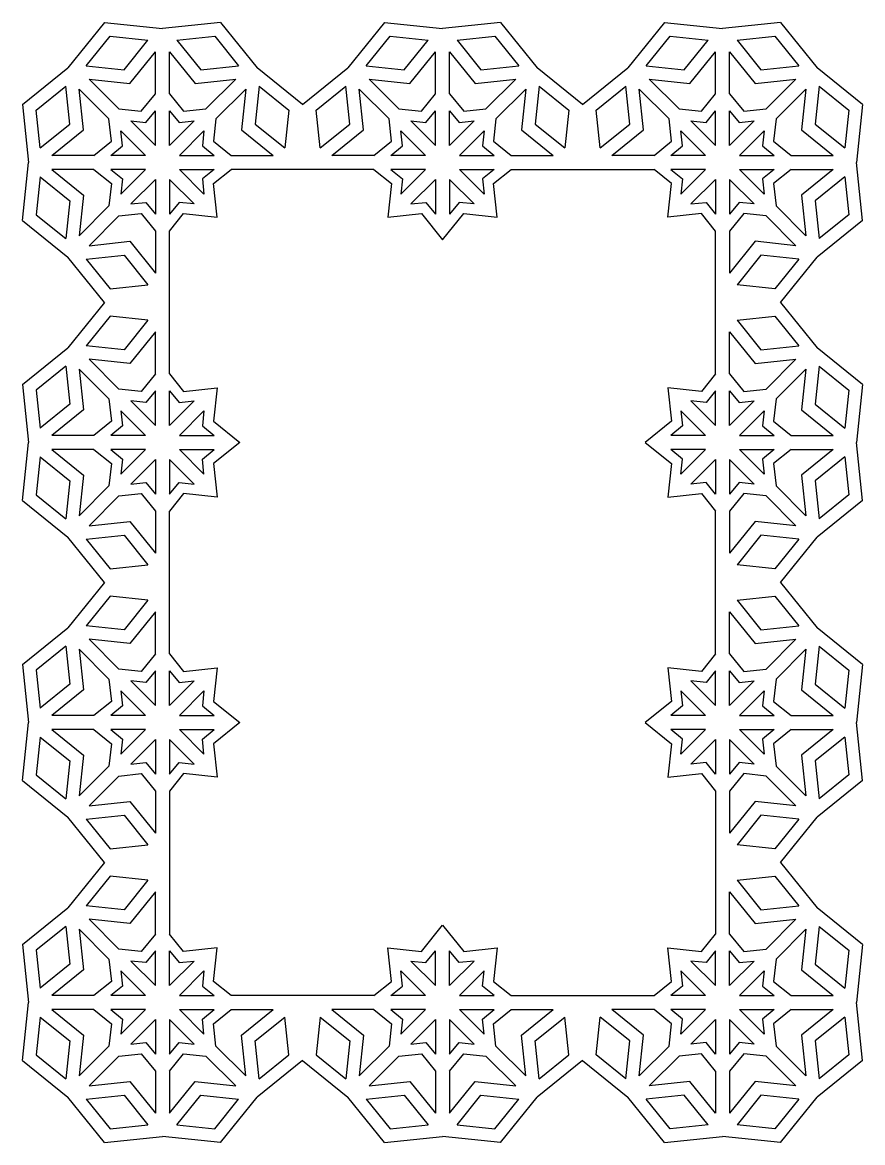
# Model space of a CAD drawing. Extents: x -368 to 143, y -31 to 181.
# Drawn here: x -16.1 to 142.7, y -31.2 to 180.5 of the extents above; entities that cross this region are included whole.
import ezdxf

# ---------------------------------------------------------------- set-up
doc = ezdxf.new("R2010")
doc.units = 0
doc.layers.get('0').update_dxf_attribs({"linetype": 'CONTINUOUS'})

msp = doc.modelspace()

# ---------------------------------------------------------------- linework, layer by layer
for p, q in [((-0.62, 180.52), (-7.54, 171.94)), ((-0.62, 180.52), (10.35, 179.35)), ((21.31, 180.52), (10.35, 179.35)), ((21.31, 180.52), (28.24, 171.94)), ((52.32, 180.52), (45.4, 171.94)), ((52.32, 180.52), (63.29, 179.35)), ((74.25, 180.52), (63.29, 179.35)), ((74.25, 180.52), (81.18, 171.94)), ((105.27, 180.52), (98.34, 171.94)), ((105.27, 180.52), (116.23, 179.35)), ((127.19, 180.52), (116.23, 179.35)), ((127.19, 180.52), (134.12, 171.94)), ((-4.06, 172.33), (0.46, 177.92)), ((0.46, 177.92), (7.61, 177.16)), ((13.09, 177.16), (20.24, 177.92)), ((20.24, 177.92), (24.75, 172.33)), ((48.88, 172.33), (53.4, 177.92)), ((53.4, 177.92), (60.55, 177.16)), ((66.03, 177.16), (73.18, 177.92)), ((73.18, 177.92), (77.69, 172.33)), ((101.82, 172.33), (106.34, 177.92)), ((106.34, 177.92), (113.49, 177.16)), ((118.97, 177.16), (126.12, 177.92)), ((126.12, 177.92), (130.64, 172.33)), ((3.09, 171.56), (7.61, 177.16)), ((13.09, 177.16), (17.6, 171.56)), ((56.03, 171.56), (60.55, 177.16)), ((66.03, 177.16), (70.54, 171.56)), ((108.97, 171.56), (113.49, 177.16)), ((118.97, 177.16), (123.49, 171.56)), ((4.17, 168.97), (9.01, 174.97)), ((9.01, 167.01), (9.01, 174.97)), ((11.68, 174.97), (16.53, 168.97)), ((11.68, 167.01), (11.68, 174.97)), ((57.11, 168.97), (61.96, 174.97)), ((61.96, 167.01), (61.96, 174.97)), ((64.62, 174.97), (69.47, 168.97)), ((64.62, 167.01), (64.62, 174.97)), ((110.05, 168.97), (114.9, 174.97)), ((114.9, 167.01), (114.9, 174.97)), ((117.56, 167.01), (117.56, 174.97)), ((117.56, 174.97), (122.41, 168.97)), ((-16.12, 165.01), (-7.54, 171.94)), ((-4.06, 172.33), (3.09, 171.56)), ((17.6, 171.56), (24.75, 172.33)), ((36.82, 165.01), (28.24, 171.94)), ((36.82, 165.01), (45.4, 171.94)), ((48.88, 172.33), (56.03, 171.56)), ((70.54, 171.56), (77.69, 172.33)), ((89.76, 165.01), (81.18, 171.94)), ((89.76, 165.01), (98.34, 171.94)), ((101.82, 172.33), (108.97, 171.56)), ((123.49, 171.56), (130.64, 172.33)), ((142.7, 165.01), (134.12, 171.94)), ((2.12, 164.16), (-3.51, 169.78)), ((-3.51, 169.78), (4.17, 168.97)), ((16.53, 168.97), (24.2, 169.78)), ((18.57, 164.16), (24.2, 169.78)), ((55.06, 164.16), (49.44, 169.78)), ((49.44, 169.78), (57.11, 168.97)), ((69.47, 168.97), (77.14, 169.78)), ((71.51, 164.16), (77.14, 169.78)), ((102.38, 169.78), (110.05, 168.97)), ((108.01, 164.16), (102.38, 169.78)), ((122.41, 168.97), (130.08, 169.78)), ((124.45, 164.16), (130.08, 169.78)), ((-13.53, 163.94), (-7.93, 168.45)), ((-7.17, 161.3), (-7.93, 168.45)), ((0.24, 162.27), (-5.39, 167.9)), ((-4.57, 160.23), (-5.39, 167.9)), ((20.46, 162.27), (26.08, 167.9)), ((26.08, 167.9), (25.27, 160.23)), ((28.63, 168.45), (27.86, 161.3)), ((28.63, 168.45), (34.22, 163.94)), ((39.41, 163.94), (45.01, 168.45)), ((45.77, 161.3), (45.01, 168.45)), ((53.18, 162.27), (47.55, 167.9)), ((48.37, 160.23), (47.55, 167.9)), ((73.4, 162.27), (79.03, 167.9)), ((79.03, 167.9), (78.21, 160.23)), ((81.57, 168.45), (80.81, 161.3)), ((81.57, 168.45), (87.16, 163.94)), ((92.35, 163.94), (97.95, 168.45)), ((98.71, 161.3), (97.95, 168.45)), ((106.12, 162.27), (100.49, 167.9)), ((101.31, 160.23), (100.49, 167.9)), ((126.34, 162.27), (131.97, 167.9)), ((131.97, 167.9), (131.15, 160.23)), ((134.51, 168.45), (133.75, 161.3)), ((134.51, 168.45), (140.11, 163.94)), ((6.35, 163.71), (9.01, 167.01)), ((11.68, 167.01), (14.35, 163.71)), ((59.29, 163.71), (61.96, 167.01)), ((64.62, 167.01), (67.29, 163.71)), ((112.23, 163.71), (114.9, 167.01)), ((117.56, 167.01), (120.23, 163.71)), ((-16.12, 165.01), (-14.96, 154.05)), ((-12.77, 156.79), (-13.53, 163.94)), ((2.12, 164.16), (6.35, 163.71)), ((7.22, 161.6), (9.01, 163.83)), ((9.01, 157.27), (9.01, 163.83)), ((11.68, 157.27), (11.68, 163.83)), ((11.68, 163.83), (13.48, 161.6)), ((14.35, 163.71), (18.57, 164.16)), ((34.22, 163.94), (33.46, 156.79)), ((40.18, 156.79), (39.41, 163.94)), ((55.06, 164.16), (59.29, 163.71)), ((60.16, 161.6), (61.96, 163.83)), ((61.96, 157.27), (61.96, 163.83)), ((64.62, 157.27), (64.62, 163.83)), ((64.62, 163.83), (66.42, 161.6)), ((67.29, 163.71), (71.51, 164.16)), ((87.16, 163.94), (86.4, 156.79)), ((93.12, 156.79), (92.35, 163.94)), ((108.01, 164.16), (112.23, 163.71)), ((113.1, 161.6), (114.9, 163.83)), ((114.9, 157.27), (114.9, 163.83)), ((117.56, 163.83), (119.36, 161.6)), ((117.56, 157.27), (117.56, 163.83)), ((120.23, 163.71), (124.45, 164.16)), ((140.11, 163.94), (139.34, 156.79)), ((142.7, 165.01), (141.53, 154.05)), ((-12.77, 156.79), (-7.17, 161.3)), ((0.69, 158.05), (0.24, 162.27)), ((9.01, 157.27), (4.37, 161.9)), ((4.37, 161.9), (7.22, 161.6)), ((11.68, 157.27), (16.32, 161.9)), ((13.48, 161.6), (16.32, 161.9)), ((20.46, 162.27), (20.01, 158.05)), ((27.86, 161.3), (33.46, 156.79)), ((40.18, 156.79), (45.77, 161.3)), ((53.63, 158.05), (53.18, 162.27)), ((61.96, 157.27), (57.32, 161.9)), ((57.32, 161.9), (60.16, 161.6)), ((64.62, 157.27), (69.26, 161.9)), ((66.42, 161.6), (69.26, 161.9)), ((73.4, 162.27), (72.95, 158.05)), ((80.81, 161.3), (86.4, 156.79)), ((93.12, 156.79), (98.71, 161.3)), ((106.57, 158.05), (106.12, 162.27)), ((114.9, 157.27), (110.26, 161.9)), ((110.26, 161.9), (113.1, 161.6)), ((117.56, 157.27), (122.2, 161.9)), ((119.36, 161.6), (122.2, 161.9)), ((126.34, 162.27), (125.89, 158.05)), ((133.75, 161.3), (139.34, 156.79)), ((-10.58, 155.38), (-4.57, 160.23)), ((7.13, 155.38), (2.49, 160.02)), ((2.79, 157.18), (2.49, 160.02)), ((13.57, 155.38), (18.2, 160.02)), ((18.2, 160.02), (17.9, 157.18)), ((25.27, 160.23), (31.27, 155.38)), ((42.36, 155.38), (48.37, 160.23)), ((60.07, 155.38), (55.43, 160.02)), ((55.73, 157.18), (55.43, 160.02)), ((66.51, 155.38), (71.15, 160.02)), ((71.15, 160.02), (70.84, 157.18)), ((78.21, 160.23), (84.21, 155.38)), ((95.31, 155.38), (101.31, 160.23)), ((113.01, 155.38), (108.37, 160.02)), ((108.68, 157.18), (108.37, 160.02)), ((119.45, 155.38), (124.09, 160.02)), ((124.09, 160.02), (123.79, 157.18)), ((131.15, 160.23), (137.15, 155.38)), ((-2.62, 155.38), (0.69, 158.05)), ((0.57, 155.38), (2.79, 157.18)), ((17.9, 157.18), (20.13, 155.38)), ((20.01, 158.05), (23.31, 155.38)), ((50.32, 155.38), (53.63, 158.05)), ((53.51, 155.38), (55.73, 157.18)), ((70.84, 157.18), (73.07, 155.38)), ((72.95, 158.05), (76.25, 155.38)), ((103.27, 155.38), (106.57, 158.05)), ((106.45, 155.38), (108.68, 157.18)), ((123.79, 157.18), (126.01, 155.38)), ((125.89, 158.05), (129.19, 155.38)), ((-2.62, 155.38), (-10.58, 155.38)), ((7.13, 155.38), (0.57, 155.38)), ((13.57, 155.38), (20.13, 155.38)), ((23.31, 155.38), (31.27, 155.38)), ((50.32, 155.38), (42.36, 155.38)), ((60.07, 155.38), (53.51, 155.38)), ((66.51, 155.38), (73.07, 155.38)), ((76.25, 155.38), (84.21, 155.38)), ((103.27, 155.38), (95.31, 155.38)), ((113.01, 155.38), (106.45, 155.38)), ((119.45, 155.38), (126.01, 155.38)), ((129.19, 155.38), (137.15, 155.38)), ((-16.12, 143.08), (-14.96, 154.05)), ((-10.58, 152.71), (-4.57, 147.87)), ((-2.62, 152.71), (-10.58, 152.71)), ((-2.62, 152.71), (0.69, 150.05)), ((7.13, 152.71), (0.57, 152.71)), ((0.57, 152.71), (2.79, 150.92)), ((7.13, 152.71), (2.49, 148.07)), ((13.57, 152.71), (18.2, 148.07)), ((13.57, 152.71), (20.13, 152.71)), ((20.13, 152.71), (17.9, 150.92)), ((20.01, 150.05), (23.31, 152.71)), ((50.32, 152.71), (23.31, 152.71)), ((50.32, 152.71), (53.63, 150.05)), ((60.07, 152.71), (53.51, 152.71)), ((53.51, 152.71), (55.73, 150.92)), ((60.07, 152.71), (55.43, 148.07)), ((66.51, 152.71), (71.15, 148.07)), ((66.51, 152.71), (73.07, 152.71)), ((73.07, 152.71), (70.84, 150.92)), ((72.95, 150.05), (76.25, 152.71)), ((76.25, 152.71), (103.27, 152.71)), ((106.57, 150.05), (103.27, 152.71)), ((113.01, 152.71), (106.45, 152.71)), ((106.45, 152.71), (108.68, 150.92)), ((113.01, 152.71), (108.37, 148.07)), ((119.45, 152.71), (124.09, 148.07)), ((119.45, 152.71), (126.01, 152.71)), ((126.01, 152.71), (123.79, 150.92)), ((129.19, 152.71), (125.89, 150.05)), ((129.19, 152.71), (137.15, 152.71)), ((137.15, 152.71), (131.15, 147.87)), ((142.7, 143.08), (141.53, 154.05)), ((-12.77, 151.31), (-13.53, 144.16)), ((-12.77, 151.31), (-7.17, 146.79)), ((2.79, 150.92), (2.49, 148.07)), ((9.01, 150.83), (4.37, 146.19)), ((9.01, 150.83), (9.01, 144.27)), ((11.68, 150.83), (11.68, 144.27)), ((11.68, 150.83), (16.32, 146.19)), ((17.9, 150.92), (18.2, 148.07)), ((55.73, 150.92), (55.43, 148.07)), ((61.96, 150.83), (57.32, 146.19)), ((61.96, 150.83), (61.96, 144.27)), ((64.62, 150.83), (69.26, 146.19)), ((64.62, 150.83), (64.62, 144.27)), ((70.84, 150.92), (71.15, 148.07)), ((108.68, 150.92), (108.37, 148.07)), ((114.9, 150.83), (110.26, 146.19)), ((114.9, 150.83), (114.9, 144.27)), ((117.56, 150.83), (122.2, 146.19)), ((117.56, 150.83), (117.56, 144.27)), ((123.79, 150.92), (124.09, 148.07)), ((139.34, 151.31), (133.75, 146.79)), ((139.34, 151.31), (140.11, 144.16)), ((0.69, 150.05), (0.24, 145.82)), ((20.68, 143.71), (20.01, 150.05)), ((53.63, 150.05), (52.95, 143.71)), ((73.62, 143.71), (72.95, 150.05)), ((105.9, 143.71), (106.57, 150.05)), ((125.89, 150.05), (126.34, 145.82)), ((-7.17, 146.79), (-7.93, 139.64)), ((-4.57, 147.87), (-5.39, 140.19)), ((4.37, 146.19), (7.22, 146.49)), ((7.22, 146.49), (9.01, 144.27)), ((13.48, 146.49), (11.68, 144.27)), ((16.32, 146.19), (13.48, 146.49)), ((57.32, 146.19), (60.16, 146.49)), ((60.16, 146.49), (61.96, 144.27)), ((66.42, 146.49), (64.62, 144.27)), ((69.26, 146.19), (66.42, 146.49)), ((110.26, 146.19), (113.1, 146.49)), ((113.1, 146.49), (114.9, 144.27)), ((119.36, 146.49), (117.56, 144.27)), ((122.2, 146.19), (119.36, 146.49)), ((131.15, 147.87), (131.97, 140.19)), ((133.75, 146.79), (134.51, 139.64)), ((-13.53, 144.16), (-7.93, 139.64)), ((0.24, 145.82), (-5.39, 140.19)), ((2.12, 143.94), (6.35, 144.39)), ((6.35, 144.39), (9.01, 141.08)), ((11.68, 141.08), (14.35, 144.39)), ((14.35, 144.39), (20.68, 143.71)), ((52.95, 143.71), (59.29, 144.39)), ((59.29, 144.39), (63.29, 139.43)), ((63.29, 139.43), (67.29, 144.39)), ((67.29, 144.39), (73.62, 143.71)), ((112.23, 144.39), (105.9, 143.71)), ((114.9, 141.08), (112.23, 144.39)), ((120.23, 144.39), (117.56, 141.08)), ((124.45, 143.94), (120.23, 144.39)), ((126.34, 145.82), (131.97, 140.19)), ((140.11, 144.16), (134.51, 139.64)), ((-16.12, 143.08), (-7.54, 136.16)), ((2.12, 143.94), (-3.51, 138.31)), ((124.45, 143.94), (130.08, 138.31)), ((142.7, 143.08), (134.12, 136.16)), ((9.01, 141.08), (9.01, 133.12)), ((11.68, 114.07), (11.68, 141.08)), ((114.9, 114.07), (114.9, 141.08)), ((117.56, 141.08), (117.56, 133.12)), ((-3.51, 138.31), (4.17, 139.13)), ((4.17, 139.13), (9.01, 133.12)), ((122.41, 139.13), (117.56, 133.12)), ((130.08, 138.31), (122.41, 139.13)), ((-0.62, 127.58), (-7.54, 136.16)), ((-4.06, 135.77), (3.09, 136.53)), ((-4.06, 135.77), (0.46, 130.17)), ((3.09, 136.53), (7.61, 130.93)), ((123.49, 136.53), (118.97, 130.93)), ((130.64, 135.77), (123.49, 136.53)), ((130.64, 135.77), (126.12, 130.17)), ((127.19, 127.58), (134.12, 136.16)), ((0.46, 130.17), (7.61, 130.93)), ((126.12, 130.17), (118.97, 130.93)), ((-0.62, 127.58), (-7.54, 119)), ((127.19, 127.58), (134.12, 119)), ((0.46, 124.98), (-4.06, 119.39)), ((7.61, 124.22), (0.46, 124.98)), ((118.97, 124.22), (126.12, 124.98)), ((126.12, 124.98), (130.64, 119.39)), ((7.61, 124.22), (3.09, 118.62)), ((118.97, 124.22), (123.49, 118.62)), ((9.01, 122.03), (4.17, 116.02)), ((9.01, 114.07), (9.01, 122.03)), ((117.56, 122.03), (122.41, 116.02)), ((117.56, 114.07), (117.56, 122.03)), ((-16.12, 112.07), (-7.54, 119)), ((3.09, 118.62), (-4.06, 119.39)), ((123.49, 118.62), (130.64, 119.39)), ((142.7, 112.07), (134.12, 119)), ((2.12, 111.21), (-3.51, 116.84)), ((4.17, 116.02), (-3.51, 116.84)), ((122.41, 116.02), (130.08, 116.84)), ((124.45, 111.21), (130.08, 116.84)), ((-7.93, 115.51), (-13.53, 110.99)), ((-7.93, 115.51), (-7.17, 108.36)), ((-5.39, 114.96), (-4.57, 107.28)), ((0.24, 109.33), (-5.39, 114.96)), ((126.34, 109.33), (131.97, 114.96)), ((131.97, 114.96), (131.15, 107.28)), ((134.51, 115.51), (133.75, 108.36)), ((134.51, 115.51), (140.11, 110.99)), ((9.01, 114.07), (6.35, 110.76)), ((11.68, 114.07), (14.35, 110.76)), ((114.9, 114.07), (112.23, 110.76)), ((117.56, 114.07), (120.23, 110.76)), ((-16.12, 112.07), (-14.96, 101.1)), ((-13.53, 110.99), (-12.77, 103.84)), ((6.35, 110.76), (2.12, 111.21)), ((9.01, 110.88), (7.22, 108.66)), ((9.01, 104.32), (9.01, 110.88)), ((11.68, 104.32), (11.68, 110.88)), ((11.68, 110.88), (13.48, 108.66)), ((14.35, 110.76), (20.68, 111.44)), ((20.68, 111.44), (20.01, 105.11)), ((105.9, 111.44), (106.57, 105.11)), ((112.23, 110.76), (105.9, 111.44)), ((114.9, 110.88), (113.1, 108.66)), ((114.9, 104.32), (114.9, 110.88)), ((117.56, 104.32), (117.56, 110.88)), ((117.56, 110.88), (119.36, 108.66)), ((120.23, 110.76), (124.45, 111.21)), ((140.11, 110.99), (139.34, 103.84)), ((142.7, 112.07), (141.53, 101.1)), ((-7.17, 108.36), (-12.77, 103.84)), ((0.24, 109.33), (0.69, 105.11)), ((9.01, 104.32), (4.37, 108.96)), ((7.22, 108.66), (4.37, 108.96)), ((11.68, 104.32), (16.32, 108.96)), ((13.48, 108.66), (16.32, 108.96)), ((114.9, 104.32), (110.26, 108.96)), ((113.1, 108.66), (110.26, 108.96)), ((117.56, 104.32), (122.2, 108.96)), ((119.36, 108.66), (122.2, 108.96)), ((126.34, 109.33), (125.89, 105.11)), ((133.75, 108.36), (139.34, 103.84)), ((-4.57, 107.28), (-10.58, 102.44)), ((7.13, 102.44), (2.49, 107.08)), ((2.49, 107.08), (2.79, 104.23)), ((13.57, 102.44), (18.2, 107.08)), ((18.2, 107.08), (17.9, 104.23)), ((113.01, 102.44), (108.37, 107.08)), ((108.37, 107.08), (108.68, 104.23)), ((119.45, 102.44), (124.09, 107.08)), ((124.09, 107.08), (123.79, 104.23)), ((131.15, 107.28), (137.15, 102.44)), ((0.69, 105.11), (-2.62, 102.44)), ((2.79, 104.23), (0.57, 102.44)), ((17.9, 104.23), (20.13, 102.44)), ((20.01, 105.11), (24.96, 101.1)), ((106.57, 105.11), (101.62, 101.1)), ((108.68, 104.23), (106.45, 102.44)), ((123.79, 104.23), (126.01, 102.44)), ((125.89, 105.11), (129.19, 102.44)), ((-2.62, 102.44), (-10.58, 102.44)), ((7.13, 102.44), (0.57, 102.44)), ((13.57, 102.44), (20.13, 102.44)), ((113.01, 102.44), (106.45, 102.44)), ((119.45, 102.44), (126.01, 102.44)), ((129.19, 102.44), (137.15, 102.44)), ((-16.12, 90.14), (-14.96, 101.1)), ((-2.62, 99.77), (-10.58, 99.77)), ((-10.58, 99.77), (-4.57, 94.92)), ((-2.62, 99.77), (0.69, 97.1)), ((7.13, 99.77), (0.57, 99.77)), ((0.57, 99.77), (2.79, 97.98)), ((7.13, 99.77), (2.49, 95.13)), ((13.57, 99.77), (18.2, 95.13)), ((13.57, 99.77), (20.13, 99.77)), ((17.9, 97.98), (20.13, 99.77)), ((24.96, 101.1), (20.01, 97.1)), ((101.62, 101.1), (106.57, 97.1)), ((113.01, 99.77), (106.45, 99.77)), ((108.68, 97.98), (106.45, 99.77)), ((113.01, 99.77), (108.37, 95.13)), ((119.45, 99.77), (124.09, 95.13)), ((119.45, 99.77), (126.01, 99.77)), ((126.01, 99.77), (123.79, 97.98)), ((129.19, 99.77), (125.89, 97.1)), ((129.19, 99.77), (137.15, 99.77)), ((137.15, 99.77), (131.15, 94.92)), ((142.7, 90.14), (141.53, 101.1)), ((-12.77, 98.37), (-13.53, 91.22)), ((-12.77, 98.37), (-7.17, 93.85)), ((2.79, 97.98), (2.49, 95.13)), ((9.01, 97.89), (4.37, 93.25)), ((9.01, 97.89), (9.01, 91.33)), ((11.68, 97.89), (16.32, 93.25)), ((11.68, 97.89), (11.68, 91.33)), ((18.2, 95.13), (17.9, 97.98)), ((108.37, 95.13), (108.68, 97.98)), ((114.9, 97.89), (110.26, 93.25)), ((114.9, 97.89), (114.9, 91.33)), ((117.56, 97.89), (122.2, 93.25)), ((117.56, 97.89), (117.56, 91.33)), ((123.79, 97.98), (124.09, 95.13)), ((139.34, 98.37), (133.75, 93.85)), ((139.34, 98.37), (140.11, 91.22)), ((0.69, 97.1), (0.24, 92.88)), ((20.01, 97.1), (20.68, 90.77)), ((106.57, 97.1), (105.9, 90.77)), ((125.89, 97.1), (126.34, 92.88)), ((-7.17, 93.85), (-7.93, 86.7)), ((-4.57, 94.92), (-5.39, 87.25)), ((4.37, 93.25), (7.22, 93.55)), ((7.22, 93.55), (9.01, 91.33)), ((11.68, 91.33), (13.48, 93.55)), ((13.48, 93.55), (16.32, 93.25)), ((113.1, 93.55), (110.26, 93.25)), ((114.9, 91.33), (113.1, 93.55)), ((119.36, 93.55), (117.56, 91.33)), ((122.2, 93.25), (119.36, 93.55)), ((131.15, 94.92), (131.97, 87.25)), ((133.75, 93.85), (134.51, 86.7)), ((-13.53, 91.22), (-7.93, 86.7)), ((0.24, 92.88), (-5.39, 87.25)), ((2.12, 91), (6.35, 91.45)), ((6.35, 91.45), (9.01, 88.14)), ((14.35, 91.45), (11.68, 88.14)), ((20.68, 90.77), (14.35, 91.45)), ((105.9, 90.77), (112.23, 91.45)), ((112.23, 91.45), (114.9, 88.14)), ((120.23, 91.45), (117.56, 88.14)), ((124.45, 91), (120.23, 91.45)), ((126.34, 92.88), (131.97, 87.25)), ((140.11, 91.22), (134.51, 86.7)), ((-16.12, 90.14), (-7.54, 83.21)), ((2.12, 91), (-3.51, 85.37)), ((124.45, 91), (130.08, 85.37)), ((142.7, 90.14), (134.12, 83.21)), ((9.01, 88.14), (9.01, 80.18)), ((11.68, 61.13), (11.68, 88.14)), ((114.9, 61.13), (114.9, 88.14)), ((117.56, 88.14), (117.56, 80.18)), ((-3.51, 85.37), (4.17, 86.19)), ((4.17, 86.19), (9.01, 80.18)), ((122.41, 86.19), (117.56, 80.18)), ((130.08, 85.37), (122.41, 86.19)), ((-0.62, 74.63), (-7.54, 83.21)), ((-4.06, 82.82), (3.09, 83.59)), ((-4.06, 82.82), (0.46, 77.23)), ((3.09, 83.59), (7.61, 77.99)), ((123.49, 83.59), (118.97, 77.99)), ((130.64, 82.82), (123.49, 83.59)), ((130.64, 82.82), (126.12, 77.23)), ((127.19, 74.63), (134.12, 83.21)), ((0.46, 77.23), (7.61, 77.99)), ((126.12, 77.23), (118.97, 77.99)), ((-0.62, 74.63), (-7.54, 66.05)), ((127.19, 74.63), (134.12, 66.05)), ((0.46, 72.04), (-4.06, 66.44)), ((7.61, 71.28), (0.46, 72.04)), ((118.97, 71.28), (126.12, 72.04)), ((126.12, 72.04), (130.64, 66.44)), ((7.61, 71.28), (3.09, 65.68)), ((118.97, 71.28), (123.49, 65.68)), ((9.01, 69.09), (4.17, 63.08)), ((9.01, 61.13), (9.01, 69.09)), ((117.56, 69.09), (122.41, 63.08)), ((117.56, 61.13), (117.56, 69.09)), ((-16.12, 59.13), (-7.54, 66.05)), ((3.09, 65.68), (-4.06, 66.44)), ((123.49, 65.68), (130.64, 66.44)), ((142.7, 59.13), (134.12, 66.05)), ((2.12, 58.27), (-3.51, 63.9)), ((4.17, 63.08), (-3.51, 63.9)), ((122.41, 63.08), (130.08, 63.9)), ((124.45, 58.27), (130.08, 63.9)), ((-7.93, 62.57), (-13.53, 58.05)), ((-7.93, 62.57), (-7.17, 55.42)), ((0.24, 56.39), (-5.39, 62.02)), ((-5.39, 62.02), (-4.57, 54.34)), ((126.34, 56.39), (131.97, 62.02)), ((131.97, 62.02), (131.15, 54.34)), ((134.51, 62.57), (133.75, 55.42)), ((134.51, 62.57), (140.11, 58.05)), ((9.01, 61.13), (6.35, 57.82)), ((11.68, 61.13), (14.35, 57.82)), ((114.9, 61.13), (112.23, 57.82)), ((117.56, 61.13), (120.23, 57.82)), ((-16.12, 59.13), (-14.96, 48.16)), ((-13.53, 58.05), (-12.77, 50.9)), ((6.35, 57.82), (2.12, 58.27)), ((9.01, 57.94), (7.22, 55.72)), ((9.01, 51.38), (9.01, 57.94)), ((11.68, 51.38), (11.68, 57.94)), ((11.68, 57.94), (13.48, 55.72)), ((14.35, 57.82), (20.68, 58.5)), ((20.68, 58.5), (20.01, 52.16)), ((112.23, 57.82), (105.9, 58.5)), ((105.9, 58.5), (106.57, 52.16)), ((114.9, 57.94), (113.1, 55.72)), ((114.9, 51.38), (114.9, 57.94)), ((117.56, 57.94), (119.36, 55.72)), ((117.56, 51.38), (117.56, 57.94)), ((120.23, 57.82), (124.45, 58.27)), ((140.11, 58.05), (139.34, 50.9)), ((142.7, 59.13), (141.53, 48.16)), ((-7.17, 55.42), (-12.77, 50.9)), ((0.24, 56.39), (0.69, 52.16)), ((7.22, 55.72), (4.37, 56.02)), ((9.01, 51.38), (4.37, 56.02)), ((11.68, 51.38), (16.32, 56.02)), ((13.48, 55.72), (16.32, 56.02)), ((114.9, 51.38), (110.26, 56.02)), ((113.1, 55.72), (110.26, 56.02)), ((117.56, 51.38), (122.2, 56.02)), ((119.36, 55.72), (122.2, 56.02)), ((126.34, 56.39), (125.89, 52.16)), ((133.75, 55.42), (139.34, 50.9)), ((-4.57, 54.34), (-10.58, 49.5)), ((7.13, 49.5), (2.49, 54.14)), ((2.49, 54.14), (2.79, 51.29)), ((13.57, 49.5), (18.2, 54.14)), ((18.2, 54.14), (17.9, 51.29)), ((113.01, 49.5), (108.37, 54.14)), ((108.37, 54.14), (108.68, 51.29)), ((119.45, 49.5), (124.09, 54.14)), ((124.09, 54.14), (123.79, 51.29)), ((131.15, 54.34), (137.15, 49.5)), ((0.69, 52.16), (-2.62, 49.5)), ((2.79, 51.29), (0.57, 49.5)), ((17.9, 51.29), (20.13, 49.5)), ((20.01, 52.16), (24.96, 48.16)), ((106.57, 52.16), (101.62, 48.16)), ((108.68, 51.29), (106.45, 49.5)), ((123.79, 51.29), (126.01, 49.5)), ((125.89, 52.16), (129.19, 49.5)), ((-2.62, 49.5), (-10.58, 49.5)), ((7.13, 49.5), (0.57, 49.5)), ((13.57, 49.5), (20.13, 49.5)), ((113.01, 49.5), (106.45, 49.5)), ((119.45, 49.5), (126.01, 49.5)), ((129.19, 49.5), (137.15, 49.5)), ((-16.12, 37.2), (-14.96, 48.16)), ((-10.58, 46.83), (-4.57, 41.98)), ((-2.62, 46.83), (-10.58, 46.83)), ((-2.62, 46.83), (0.69, 44.16)), ((7.13, 46.83), (0.57, 46.83)), ((0.57, 46.83), (2.79, 45.03)), ((7.13, 46.83), (2.49, 42.19)), ((13.57, 46.83), (20.13, 46.83)), ((13.57, 46.83), (18.2, 42.19)), ((17.9, 45.03), (20.13, 46.83)), ((24.96, 48.16), (20.01, 44.16)), ((101.62, 48.16), (106.57, 44.16)), ((113.01, 46.83), (106.45, 46.83)), ((108.68, 45.03), (106.45, 46.83)), ((113.01, 46.83), (108.37, 42.19)), ((119.45, 46.83), (124.09, 42.19)), ((119.45, 46.83), (126.01, 46.83)), ((126.01, 46.83), (123.79, 45.03)), ((129.19, 46.83), (125.89, 44.16)), ((129.19, 46.83), (137.15, 46.83)), ((137.15, 46.83), (131.15, 41.98)), ((142.7, 37.2), (141.53, 48.16)), ((-12.77, 45.42), (-13.53, 38.27)), ((-12.77, 45.42), (-7.17, 40.91)), ((2.79, 45.03), (2.49, 42.19)), ((9.01, 44.94), (4.37, 40.3)), ((9.01, 44.94), (9.01, 38.38)), ((11.68, 44.94), (16.32, 40.3)), ((11.68, 44.94), (11.68, 38.38)), ((18.2, 42.19), (17.9, 45.03)), ((108.37, 42.19), (108.68, 45.03)), ((114.9, 44.94), (110.26, 40.3)), ((114.9, 44.94), (114.9, 38.38)), ((117.56, 44.94), (122.2, 40.3)), ((117.56, 44.94), (117.56, 38.38)), ((123.79, 45.03), (124.09, 42.19)), ((139.34, 45.42), (133.75, 40.91)), ((139.34, 45.42), (140.11, 38.27)), ((0.69, 44.16), (0.24, 39.94)), ((20.01, 44.16), (20.68, 37.83)), ((106.57, 44.16), (105.9, 37.83)), ((125.89, 44.16), (126.34, 39.94)), ((-7.17, 40.91), (-7.93, 33.76)), ((-4.57, 41.98), (-5.39, 34.31)), ((4.37, 40.3), (7.22, 40.61)), ((7.22, 40.61), (9.01, 38.38)), ((11.68, 38.38), (13.48, 40.61)), ((13.48, 40.61), (16.32, 40.3)), ((113.1, 40.61), (110.26, 40.3)), ((114.9, 38.38), (113.1, 40.61)), ((119.36, 40.61), (117.56, 38.38)), ((122.2, 40.3), (119.36, 40.61)), ((131.15, 41.98), (131.97, 34.31)), ((133.75, 40.91), (134.51, 33.76)), ((-13.53, 38.27), (-7.93, 33.76)), ((0.24, 39.94), (-5.39, 34.31)), ((2.12, 38.05), (6.35, 38.5)), ((6.35, 38.5), (9.01, 35.2)), ((14.35, 38.5), (11.68, 35.2)), ((20.68, 37.83), (14.35, 38.5)), ((105.9, 37.83), (112.23, 38.5)), ((112.23, 38.5), (114.9, 35.2)), ((120.23, 38.5), (117.56, 35.2)), ((124.45, 38.05), (120.23, 38.5)), ((126.34, 39.94), (131.97, 34.31)), ((140.11, 38.27), (134.51, 33.76)), ((-16.12, 37.2), (-7.54, 30.27)), ((2.12, 38.05), (-3.51, 32.42)), ((124.45, 38.05), (130.08, 32.42)), ((142.7, 37.2), (134.12, 30.27)), ((9.01, 35.2), (9.01, 27.24)), ((11.68, 35.2), (11.68, 8.18)), ((114.9, 35.2), (114.9, 8.18)), ((117.56, 35.2), (117.56, 27.24)), ((-3.51, 32.42), (4.17, 33.24)), ((4.17, 33.24), (9.01, 27.24)), ((122.41, 33.24), (117.56, 27.24)), ((130.08, 32.42), (122.41, 33.24)), ((-0.62, 21.69), (-7.54, 30.27)), ((-4.06, 29.88), (3.09, 30.64)), ((-4.06, 29.88), (0.46, 24.29)), ((3.09, 30.64), (7.61, 25.05)), ((123.49, 30.64), (118.97, 25.05)), ((130.64, 29.88), (123.49, 30.64)), ((130.64, 29.88), (126.12, 24.29)), ((127.19, 21.69), (134.12, 30.27)), ((0.46, 24.29), (7.61, 25.05)), ((126.12, 24.29), (118.97, 25.05)), ((-0.62, 21.69), (-7.54, 13.11)), ((127.19, 21.69), (134.12, 13.11)), ((0.46, 19.1), (-4.06, 13.5)), ((7.61, 18.33), (0.46, 19.1)), ((118.97, 18.33), (126.12, 19.1)), ((126.12, 19.1), (130.64, 13.5)), ((7.61, 18.33), (3.09, 12.74)), ((118.97, 18.33), (123.49, 12.74)), ((9.01, 16.14), (4.17, 10.14)), ((9.01, 8.18), (9.01, 16.14)), ((117.56, 16.14), (122.41, 10.14)), ((117.56, 8.18), (117.56, 16.14)), ((-16.12, 6.19), (-7.54, 13.11)), ((3.09, 12.74), (-4.06, 13.5)), ((123.49, 12.74), (130.64, 13.5)), ((142.7, 6.19), (134.12, 13.11)), ((2.12, 5.33), (-3.51, 10.96)), ((4.17, 10.14), (-3.51, 10.96)), ((122.41, 10.14), (130.08, 10.96)), ((124.45, 5.33), (130.08, 10.96)), ((-7.93, 9.63), (-13.53, 5.11)), ((-7.93, 9.63), (-7.17, 2.48)), ((-5.39, 9.07), (-4.57, 1.4)), ((0.24, 3.44), (-5.39, 9.07)), ((59.29, 4.88), (63.29, 9.84)), ((63.29, 9.84), (67.29, 4.88)), ((126.34, 3.44), (131.97, 9.07)), ((131.97, 9.07), (131.15, 1.4)), ((134.51, 9.63), (133.75, 2.48)), ((134.51, 9.63), (140.11, 5.11)), ((9.01, 8.18), (6.35, 4.88)), ((14.35, 4.88), (11.68, 8.18)), ((112.23, 4.88), (114.9, 8.18)), ((117.56, 8.18), (120.23, 4.88)), ((-16.12, 6.19), (-14.96, -4.78)), ((-13.53, 5.11), (-12.77, -2.04)), ((6.35, 4.88), (2.12, 5.33)), ((9.01, 5), (7.22, 2.78)), ((9.01, -1.56), (9.01, 5)), ((11.68, -1.56), (11.68, 5)), ((11.68, 5), (13.48, 2.78)), ((20.68, 5.56), (14.35, 4.88)), ((20.01, -0.78), (20.68, 5.56)), ((53.63, -0.78), (52.95, 5.56)), ((52.95, 5.56), (59.29, 4.88)), ((60.16, 2.78), (61.96, 5)), ((61.96, -1.56), (61.96, 5)), ((64.62, -1.56), (64.62, 5)), ((66.42, 2.78), (64.62, 5)), ((67.29, 4.88), (73.62, 5.56)), ((73.62, 5.56), (72.95, -0.78)), ((106.57, -0.78), (105.9, 5.56)), ((105.9, 5.56), (112.23, 4.88)), ((114.9, 5), (113.1, 2.78)), ((114.9, -1.56), (114.9, 5)), ((117.56, -1.56), (117.56, 5)), ((117.56, 5), (119.36, 2.78)), ((120.23, 4.88), (124.45, 5.33)), ((140.11, 5.11), (139.34, -2.04)), ((142.7, 6.19), (141.53, -4.78)), ((-7.17, 2.48), (-12.77, -2.04)), ((0.24, 3.44), (0.69, -0.78)), ((9.01, -1.56), (4.37, 3.08)), ((7.22, 2.78), (4.37, 3.08)), ((11.68, -1.56), (16.32, 3.08)), ((13.48, 2.78), (16.32, 3.08)), ((61.96, -1.56), (57.32, 3.08)), ((57.32, 3.08), (60.16, 2.78)), ((64.62, -1.56), (69.26, 3.08)), ((69.26, 3.08), (66.42, 2.78)), ((114.9, -1.56), (110.26, 3.08)), ((113.1, 2.78), (110.26, 3.08)), ((117.56, -1.56), (122.2, 3.08)), ((119.36, 2.78), (122.2, 3.08)), ((126.34, 3.44), (125.89, -0.78)), ((133.75, 2.48), (139.34, -2.04)), ((-4.57, 1.4), (-10.58, -3.45)), ((7.13, -3.45), (2.49, 1.19)), ((2.49, 1.19), (2.79, -1.65)), ((13.57, -3.45), (18.2, 1.19)), ((18.2, 1.19), (17.9, -1.65)), ((60.07, -3.45), (55.43, 1.19)), ((55.73, -1.65), (55.43, 1.19)), ((66.51, -3.45), (71.15, 1.19)), ((70.84, -1.65), (71.15, 1.19)), ((113.01, -3.45), (108.37, 1.19)), ((108.37, 1.19), (108.68, -1.65)), ((119.45, -3.45), (124.09, 1.19)), ((124.09, 1.19), (123.79, -1.65)), ((131.15, 1.4), (137.15, -3.45)), ((0.69, -0.78), (-2.62, -3.45)), ((2.79, -1.65), (0.57, -3.45)), ((17.9, -1.65), (20.13, -3.45)), ((23.31, -3.45), (20.01, -0.78)), ((50.32, -3.45), (53.63, -0.78)), ((53.51, -3.45), (55.73, -1.65)), ((73.07, -3.45), (70.84, -1.65)), ((72.95, -0.78), (76.25, -3.45)), ((103.27, -3.45), (106.57, -0.78)), ((108.68, -1.65), (106.45, -3.45)), ((123.79, -1.65), (126.01, -3.45)), ((125.89, -0.78), (129.19, -3.45)), ((-2.62, -3.45), (-10.58, -3.45)), ((7.13, -3.45), (0.57, -3.45)), ((13.57, -3.45), (20.13, -3.45)), ((50.32, -3.45), (23.31, -3.45)), ((60.07, -3.45), (53.51, -3.45)), ((66.51, -3.45), (73.07, -3.45)), ((76.25, -3.45), (103.27, -3.45)), ((113.01, -3.45), (106.45, -3.45)), ((119.45, -3.45), (126.01, -3.45)), ((129.19, -3.45), (137.15, -3.45)), ((-16.12, -15.74), (-14.96, -4.78)), ((-10.58, -6.11), (-4.57, -10.96)), ((-2.62, -6.11), (-10.58, -6.11)), ((-2.62, -6.11), (0.69, -8.78)), ((7.13, -6.11), (0.57, -6.11)), ((0.57, -6.11), (2.79, -7.91)), ((7.13, -6.11), (2.49, -10.75)), ((13.57, -6.11), (18.2, -10.75)), ((13.57, -6.11), (20.13, -6.11)), ((17.9, -7.91), (20.13, -6.11)), ((20.01, -8.78), (23.31, -6.11)), ((23.31, -6.11), (31.27, -6.11)), ((25.27, -10.96), (31.27, -6.11)), ((50.32, -6.11), (42.36, -6.11)), ((42.36, -6.11), (48.37, -10.96)), ((50.32, -6.11), (53.63, -8.78)), ((60.07, -6.11), (53.51, -6.11)), ((53.51, -6.11), (55.73, -7.91)), ((60.07, -6.11), (55.43, -10.75)), ((66.51, -6.11), (73.07, -6.11)), ((66.51, -6.11), (71.15, -10.75)), ((70.84, -7.91), (73.07, -6.11)), ((72.95, -8.78), (76.25, -6.11)), ((76.25, -6.11), (84.21, -6.11)), ((78.21, -10.96), (84.21, -6.11)), ((103.27, -6.11), (95.31, -6.11)), ((101.31, -10.96), (95.31, -6.11)), ((106.57, -8.78), (103.27, -6.11)), ((113.01, -6.11), (106.45, -6.11)), ((108.68, -7.91), (106.45, -6.11)), ((113.01, -6.11), (108.37, -10.75)), ((119.45, -6.11), (124.09, -10.75)), ((119.45, -6.11), (126.01, -6.11)), ((126.01, -6.11), (123.79, -7.91)), ((129.19, -6.11), (125.89, -8.78)), ((129.19, -6.11), (137.15, -6.11)), ((137.15, -6.11), (131.15, -10.96)), ((142.7, -15.74), (141.53, -4.78)), ((-12.77, -7.52), (-13.53, -14.67)), ((-12.77, -7.52), (-7.17, -12.04)), ((2.79, -7.91), (2.49, -10.75)), ((9.01, -8), (4.37, -12.64)), ((9.01, -8), (9.01, -14.56)), ((11.68, -8), (16.32, -12.64)), ((11.68, -8), (11.68, -14.56)), ((18.2, -10.75), (17.9, -7.91)), ((27.86, -12.04), (33.46, -7.52)), ((34.22, -14.67), (33.46, -7.52)), ((40.18, -7.52), (39.41, -14.67)), ((40.18, -7.52), (45.77, -12.04)), ((55.73, -7.91), (55.43, -10.75)), ((61.96, -8), (57.32, -12.64)), ((61.96, -8), (61.96, -14.56)), ((64.62, -8), (69.26, -12.64)), ((64.62, -8), (64.62, -14.56)), ((71.15, -10.75), (70.84, -7.91)), ((80.81, -12.04), (86.4, -7.52)), ((87.16, -14.67), (86.4, -7.52)), ((92.35, -14.67), (93.12, -7.52)), ((98.71, -12.04), (93.12, -7.52)), ((108.37, -10.75), (108.68, -7.91)), ((114.9, -8), (110.26, -12.64)), ((114.9, -8), (114.9, -14.56)), ((117.56, -8), (122.2, -12.64)), ((117.56, -8), (117.56, -14.56)), ((123.79, -7.91), (124.09, -10.75)), ((139.34, -7.52), (133.75, -12.04)), ((139.34, -7.52), (140.11, -14.67)), ((0.69, -8.78), (0.24, -13)), ((20.46, -13), (20.01, -8.78)), ((53.63, -8.78), (53.18, -13)), ((73.4, -13), (72.95, -8.78)), ((106.12, -13), (106.57, -8.78)), ((125.89, -8.78), (126.34, -13)), ((-7.17, -12.04), (-7.93, -19.19)), ((-4.57, -10.96), (-5.39, -18.63)), ((4.37, -12.64), (7.22, -12.33)), ((7.22, -12.33), (9.01, -14.56)), ((11.68, -14.56), (13.48, -12.33)), ((13.48, -12.33), (16.32, -12.64)), ((26.08, -18.63), (25.27, -10.96)), ((28.63, -19.19), (27.86, -12.04)), ((45.77, -12.04), (45.01, -19.19)), ((48.37, -10.96), (47.55, -18.63)), ((57.32, -12.64), (60.16, -12.33)), ((60.16, -12.33), (61.96, -14.56)), ((64.62, -14.56), (66.42, -12.33)), ((66.42, -12.33), (69.26, -12.64)), ((79.03, -18.63), (78.21, -10.96)), ((81.57, -19.19), (80.81, -12.04)), ((97.95, -19.19), (98.71, -12.04)), ((100.49, -18.63), (101.31, -10.96)), ((113.1, -12.33), (110.26, -12.64)), ((114.9, -14.56), (113.1, -12.33)), ((119.36, -12.33), (117.56, -14.56)), ((122.2, -12.64), (119.36, -12.33)), ((131.15, -10.96), (131.97, -18.63)), ((133.75, -12.04), (134.51, -19.19)), ((-13.53, -14.67), (-7.93, -19.19)), ((0.24, -13), (-5.39, -18.63)), ((2.12, -14.89), (6.35, -14.44)), ((6.35, -14.44), (9.01, -17.74)), ((11.68, -17.74), (14.35, -14.44)), ((14.35, -14.44), (18.57, -14.89)), ((20.46, -13), (26.08, -18.63)), ((28.63, -19.19), (34.22, -14.67)), ((39.41, -14.67), (45.01, -19.19)), ((53.18, -13), (47.55, -18.63)), ((55.06, -14.89), (59.29, -14.44)), ((59.29, -14.44), (61.96, -17.74)), ((64.62, -17.74), (67.29, -14.44)), ((67.29, -14.44), (71.51, -14.89)), ((73.4, -13), (79.03, -18.63)), ((81.57, -19.19), (87.16, -14.67)), ((97.95, -19.19), (92.35, -14.67)), ((106.12, -13), (100.49, -18.63)), ((112.23, -14.44), (108.01, -14.89)), ((114.9, -17.74), (112.23, -14.44)), ((120.23, -14.44), (117.56, -17.74)), ((124.45, -14.89), (120.23, -14.44)), ((126.34, -13), (131.97, -18.63)), ((140.11, -14.67), (134.51, -19.19)), ((-16.12, -15.74), (-7.54, -22.67)), ((2.12, -14.89), (-3.51, -20.52)), ((18.57, -14.89), (24.2, -20.52)), ((36.82, -15.74), (28.24, -22.67)), ((36.82, -15.74), (45.4, -22.67)), ((55.06, -14.89), (49.44, -20.52)), ((71.51, -14.89), (77.14, -20.52)), ((89.76, -15.74), (81.18, -22.67)), ((89.76, -15.74), (98.34, -22.67)), ((108.01, -14.89), (102.38, -20.52)), ((124.45, -14.89), (130.08, -20.52)), ((142.7, -15.74), (134.12, -22.67)), ((9.01, -17.74), (9.01, -25.7)), ((11.68, -17.74), (11.68, -25.7)), ((61.96, -17.74), (61.96, -25.7)), ((64.62, -17.74), (64.62, -25.7)), ((114.9, -17.74), (114.9, -25.7)), ((117.56, -17.74), (117.56, -25.7)), ((-3.51, -20.52), (4.17, -19.7)), ((4.17, -19.7), (9.01, -25.7)), ((11.68, -25.7), (16.53, -19.7)), ((16.53, -19.7), (24.2, -20.52)), ((49.44, -20.52), (57.11, -19.7)), ((57.11, -19.7), (61.96, -25.7)), ((64.62, -25.7), (69.47, -19.7)), ((69.47, -19.7), (77.14, -20.52)), ((110.05, -19.7), (102.38, -20.52)), ((114.9, -25.7), (110.05, -19.7)), ((122.41, -19.7), (117.56, -25.7)), ((130.08, -20.52), (122.41, -19.7)), ((-0.62, -31.25), (-7.54, -22.67)), ((-4.06, -23.06), (3.09, -22.3)), ((-4.06, -23.06), (0.46, -28.65)), ((3.09, -22.3), (7.61, -27.89)), ((13.09, -27.89), (17.6, -22.3)), ((17.6, -22.3), (24.75, -23.06)), ((20.24, -28.65), (24.75, -23.06)), ((21.31, -31.25), (28.24, -22.67)), ((52.32, -31.25), (45.4, -22.67)), ((48.88, -23.06), (56.03, -22.3)), ((48.88, -23.06), (53.4, -28.65)), ((56.03, -22.3), (60.55, -27.89)), ((66.03, -27.89), (70.54, -22.3)), ((70.54, -22.3), (77.69, -23.06)), ((73.18, -28.65), (77.69, -23.06)), ((74.25, -31.25), (81.18, -22.67)), ((105.27, -31.25), (98.34, -22.67)), ((108.97, -22.3), (101.82, -23.06)), ((106.34, -28.65), (101.82, -23.06)), ((113.49, -27.89), (108.97, -22.3)), ((123.49, -22.3), (118.97, -27.89)), ((130.64, -23.06), (123.49, -22.3)), ((130.64, -23.06), (126.12, -28.65)), ((127.19, -31.25), (134.12, -22.67)), ((0.46, -28.65), (7.61, -27.89)), ((13.09, -27.89), (20.24, -28.65)), ((53.4, -28.65), (60.55, -27.89)), ((66.03, -27.89), (73.18, -28.65)), ((113.49, -27.89), (106.34, -28.65)), ((126.12, -28.65), (118.97, -27.89)), ((-0.62, -31.25), (10.35, -30.08)), ((21.31, -31.25), (10.35, -30.08)), ((52.32, -31.25), (63.29, -30.08)), ((74.25, -31.25), (63.29, -30.08)), ((105.27, -31.25), (116.23, -30.08)), ((127.19, -31.25), (116.23, -30.08))]:
    msp.add_line(p, q)

doc.saveas('drawing.dxf')
